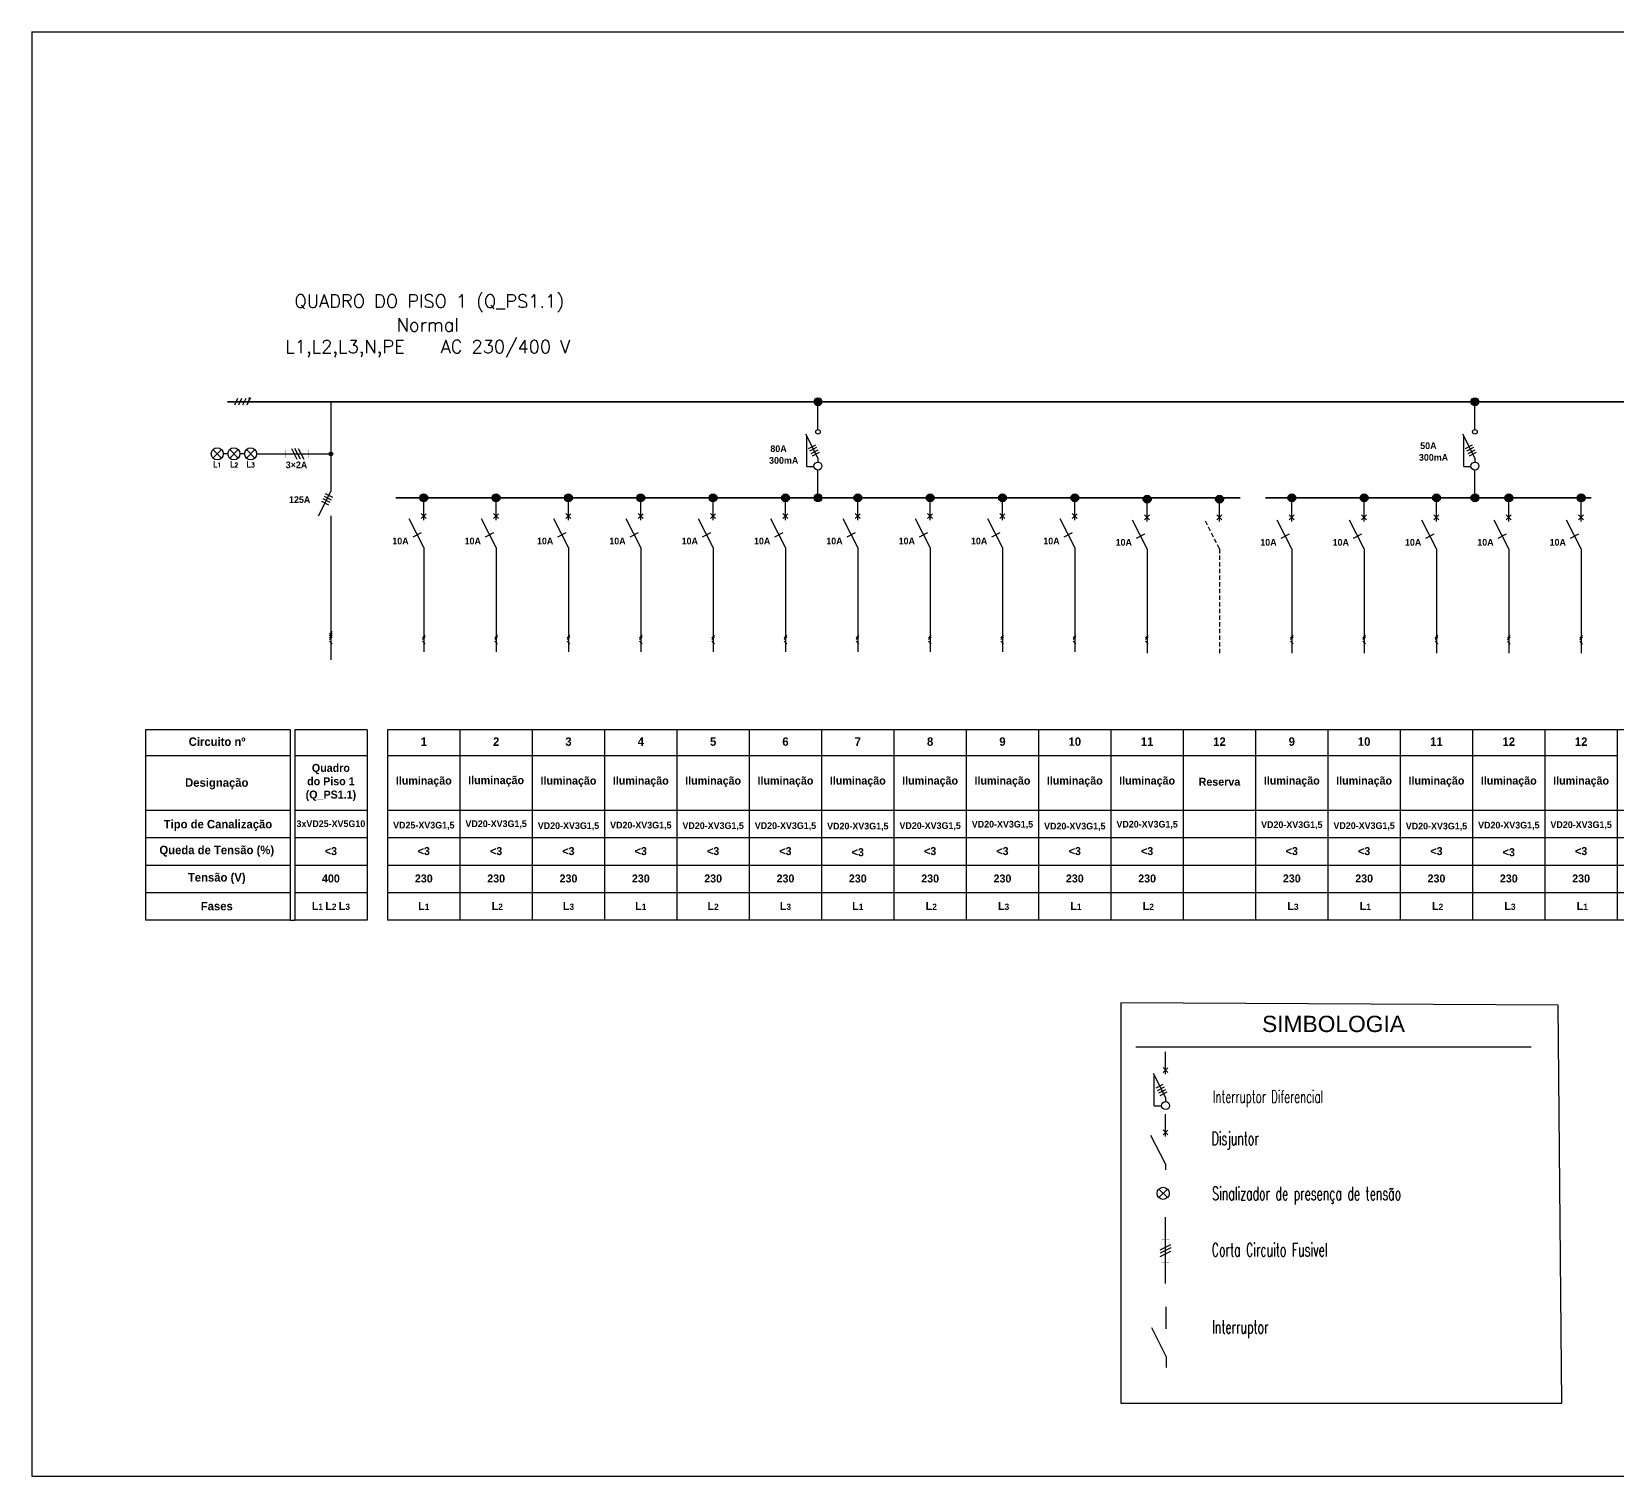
# Model space of a CAD drawing. Extents: x -8 to 729, y -363 to 534.
# Drawn here: x 381.6 to 453, y -208.3 to -143.2 of the extents above; entities that cross this region are included whole.
import ezdxf
from ezdxf.enums import TextEntityAlignment as Align

# ---------------------------------------------------------------- set-up
doc = ezdxf.new("R2010")
doc.units = 0
doc.header["$LTSCALE"] = 0.8
doc.header["$MEASUREMENT"] = 0
doc.linetypes.add('DASHED2', pattern=[0.375, 0.25, -0.125])
for name, color, linetype in [('0_ligações', 10, 'CONTINUOUS'), ('7', 7, 'CONTINUOUS'), ('Desenho base', 7, 'CONTINUOUS'), ('LEGENDA', 1, 'CONTINUOUS'), ('Quadros Eléctricos', 41, 'CONTINUOUS')]:
    doc.layers.add(name, color=color, linetype=linetype)
doc.styles.add('ARIAL', font='arial.ttf')
doc.styles.add('Century Gothic', font='GOTHICB.TTF')
doc.styles.add('PEN', font='ROMANS.SHX', dxfattribs={"width": 0.7, "height": 1})
doc.styles.get("Standard").update_dxf_attribs({"font": 'ROMANS'})

msp = doc.modelspace()

# ---------------------------------------------------------------- hatches: boundary and pattern name
at = {"layer": 'Quadros Eléctricos', "ltscale": 10}
msp.add_hatch(color=7, dxfattribs=at).paths.add_polyline_path([(391.382, -159.703, 1), (391.447, -159.703, 1)])
at = {"layer": 'Quadros Eléctricos'}
for points in [[(417.023, -159.673, 1), (417.023, -160.03, 1)], [(446.632, -159.673, 1), (446.632, -160.03, 1)], [(394.99, -162.201, -1), (395.15, -162.201, -1)], [(399.257, -164.004, 1), (399.257, -164.361, 1)], [(402.517, -164.004, 1), (402.517, -164.361, 1)], [(405.777, -164.004, 1), (405.777, -164.361, 1)], [(409.037, -164.004, 1), (409.037, -164.361, 1)], [(412.297, -164.004, 1), (412.297, -164.361, 1)], [(415.558, -164.004, 1), (415.558, -164.361, 1)], [(417.023, -164.004, 1), (417.023, -164.361, 1)], [(418.818, -164.004, 1), (418.818, -164.361, 1)], [(422.078, -164.004, 1), (422.078, -164.361, 1)], [(425.338, -164.004, 1), (425.338, -164.361, 1)], [(428.598, -164.004, 1), (428.598, -164.361, 1)], [(431.858, -164.064, 1), (431.858, -164.42, 1)], [(435.118, -164.064, 1), (435.118, -164.42, 1)], [(438.378, -164.004, 1), (438.378, -164.361, 1)], [(441.638, -164.004, 1), (441.638, -164.361, 1)], [(444.898, -164.004, 1), (444.898, -164.361, 1)], [(446.631, -164.004, 1), (446.631, -164.361, 1)], [(448.158, -164.007, 1), (448.158, -164.363, 1)], [(451.418, -164.007, 1), (451.418, -164.363, 1)]]:
    msp.add_hatch(color=7, dxfattribs=at).paths.add_polyline_path(points)

# ---------------------------------------------------------------- linework, layer by layer
at = {"layer": '7'}
msp.add_line((381.586, -208.285), (520.426, -208.285), dxfattribs=at)
at = {"layer": 'Desenho base'}
for p, q in [((381.586, -143.17), (381.586, -208.285)), ((381.586, -143.17), (520.426, -143.17)), ((395.129, -170.213), (395.011, -170.331)), ((395.129, -170.29), (395.011, -170.408)), ((395.129, -170.367), (395.011, -170.485)), ((395.129, -170.444), (395.011, -170.562)), ((395.129, -170.757), (395.011, -170.639)), ((399.317, -170.367), (399.198, -170.485)), ((399.317, -170.444), (399.198, -170.562)), ((399.317, -170.757), (399.198, -170.639)), ((402.577, -170.367), (402.458, -170.485)), ((402.577, -170.444), (402.458, -170.562)), ((402.577, -170.757), (402.458, -170.639)), ((405.837, -170.367), (405.718, -170.485)), ((405.837, -170.444), (405.718, -170.562)), ((405.837, -170.757), (405.718, -170.639)), ((409.097, -170.367), (408.978, -170.485)), ((409.097, -170.444), (408.978, -170.562)), ((409.097, -170.757), (408.978, -170.639)), ((412.356, -170.367), (412.238, -170.485)), ((412.356, -170.444), (412.238, -170.562)), ((412.356, -170.757), (412.238, -170.639)), ((415.617, -170.367, 0), (415.498, -170.485, 0)), ((415.617, -170.444, 0), (415.498, -170.562, 0)), ((415.617, -170.757, 0), (415.498, -170.639, 0)), ((418.867, -170.367, 0), (418.748, -170.485, 0)), ((418.867, -170.444, 0), (418.748, -170.562, 0)), ((418.867, -170.757, 0), (418.748, -170.639, 0)), ((422.127, -170.367, 0), (422.008, -170.485, 0)), ((422.127, -170.444, 0), (422.008, -170.562, 0)), ((422.127, -170.757, 0), (422.008, -170.639, 0)), ((425.387, -170.367, 0), (425.268, -170.485, 0)), ((425.387, -170.444, 0), (425.268, -170.562, 0)), ((425.387, -170.757, 0), (425.268, -170.639, 0)), ((428.647, -170.367, 0), (428.528, -170.485, 0)), ((428.647, -170.444, 0), (428.528, -170.562, 0)), ((428.647, -170.757, 0), (428.528, -170.639, 0)), ((431.907, -170.367, 0), (431.788, -170.485, 0)), ((431.907, -170.444, 0), (431.788, -170.562, 0)), ((431.907, -170.757, 0), (431.788, -170.639, 0)), ((438.437, -170.377, 0), (438.318, -170.495, 0)), ((438.437, -170.454, 0), (438.318, -170.572, 0)), ((438.437, -170.767, 0), (438.318, -170.649, 0)), ((441.697, -170.377, 0), (441.578, -170.495, 0)), ((441.697, -170.454, 0), (441.578, -170.572, 0)), ((441.697, -170.767, 0), (441.578, -170.649, 0)), ((444.957, -170.377, 0), (444.838, -170.495, 0)), ((444.957, -170.454, 0), (444.838, -170.572, 0)), ((444.957, -170.767, 0), (444.838, -170.649, 0)), ((448.217, -170.387, 0), (448.098, -170.505, 0)), ((448.217, -170.464, 0), (448.098, -170.582, 0)), ((448.217, -170.777, 0), (448.098, -170.659, 0)), ((451.477, -170.387, 0), (451.358, -170.505, 0)), ((451.477, -170.464, 0), (451.358, -170.582, 0)), ((451.477, -170.777, 0), (451.358, -170.659, 0)), ((450.379, -187.048), (430.669, -186.947)), ((431.346, -188.933, 0.001), (449.17, -188.933, 0.001))]:
    msp.add_line(p, q, dxfattribs=at)
at = {"layer": 'Quadros Eléctricos', "color": 7, "ltscale": 10}
for p, q in [((390.86, -159.703), (390.722, -159.998)), ((391.045, -159.703), (390.908, -159.998)), ((391.23, -159.703), (391.093, -159.998)), ((391.415, -159.703), (391.278, -159.998))]:
    msp.add_line(p, q, dxfattribs=at)
at = {"layer": 'Quadros Eléctricos'}
for p, q in [((395.07, -159.851), (395.07, -163.894)), ((417.023, -161.105), (417.023, -159.851)), ((446.632, -161.105, 0), (446.632, -159.851, 0)), ((416.465, -161.292), (417.023, -162.388)), ((446.073, -161.292, 0), (446.631, -162.388, 0)), ((390.428, -162.199), (390.217, -162.199)), ((391.181, -162.199), (390.97, -162.199)), ((391.722, -162.2), (393.036, -162.199)), ((393.049, -162.199), (395.07, -162.201)), ((417.023, -162.388), (417.023, -162.568)), ((417.023, -163.615), (417.023, -162.929)), ((417.023, -164.182), (417.023, -162.929)), ((446.631, -162.388, 0), (446.631, -162.568, 0)), ((446.631, -163.615, 0), (446.631, -162.929, 0)), ((446.631, -164.182, 0), (446.631, -162.929, 0)), ((395.07, -163.351), (395.07, -163.894)), ((394.513, -164.988), (395.07, -163.894)), ((399.257, -165.182, 0), (399.257, -164.182, 0)), ((409.037, -164.182), (399.257, -164.182, 0)), ((402.517, -165.182), (402.517, -164.182)), ((405.777, -165.182), (405.777, -164.182)), ((409.037, -165.182), (409.037, -164.182)), ((412.297, -165.182), (412.297, -164.182)), ((415.558, -165.182, 0), (415.558, -164.182, 0)), ((418.818, -165.182, 0), (418.818, -164.182, 0)), ((422.078, -165.182, 0), (422.078, -164.182, 0)), ((425.338, -165.182, 0), (425.338, -164.182, 0)), ((428.598, -165.182, 0), (428.598, -164.182, 0)), ((431.858, -165.241, 0), (431.858, -164.242, 0)), ((435.118, -165.241, 0), (435.118, -164.242, 0)), ((438.378, -165.241, 0), (438.378, -164.242, 0)), ((441.638, -165.241, 0), (441.638, -164.242, 0)), ((444.898, -165.241, 0), (444.898, -164.242, 0)), ((448.158, -165.241, 0), (448.158, -164.242, 0)), ((451.418, -165.241, 0), (451.418, -164.242, 0)), ((395.07, -164.988), (395.07, -171.481)), ((409.037, -165.182), (409.037, -164.917)), ((412.297, -165.182), (412.297, -164.917)), ((425.338, -165.182, 0), (425.338, -164.917, 0)), ((428.598, -165.182, 0), (428.598, -164.917, 0)), ((441.638, -165.241, 0), (441.638, -164.976, 0)), ((444.898, -165.241, 0), (444.898, -164.976, 0)), ((399.257, -166.424, 0), (398.6, -165.133, 0)), ((402.517, -166.424), (401.86, -165.133)), ((405.777, -166.424), (405.12, -165.133)), ((409.037, -166.424), (408.38, -165.133)), ((412.297, -166.424), (411.64, -165.133)), ((415.558, -166.424, 0), (414.9, -165.133, 0)), ((418.818, -166.424, 0), (418.16, -165.133, 0)), ((422.078, -166.424, 0), (421.42, -165.133, 0)), ((425.338, -166.424, 0), (424.68, -165.133, 0)), ((428.598, -166.424, 0), (427.94, -165.133, 0)), ((431.858, -166.483, 0), (431.2, -165.193, 0)), ((438.378, -166.483, 0), (437.72, -165.193, 0)), ((441.638, -166.483, 0), (440.98, -165.193, 0)), ((444.898, -166.483, 0), (444.24, -165.193, 0)), ((448.158, -166.483, 0), (447.5, -165.193, 0)), ((451.418, -166.483, 0), (450.76, -165.193, 0)), ((399.257, -166.424, 0), (399.257, -171.118, 0)), ((402.517, -166.424), (402.517, -171.118)), ((405.777, -166.424), (405.777, -171.118)), ((409.037, -166.424), (409.037, -171.118)), ((412.297, -166.424), (412.297, -171.118)), ((415.558, -166.424, 0), (415.558, -171.118, 0)), ((418.818, -166.424, 0), (418.818, -171.118, 0)), ((422.078, -166.424, 0), (422.078, -171.118, 0)), ((425.338, -166.424, 0), (425.338, -171.118, 0)), ((428.598, -166.424, 0), (428.598, -171.118, 0)), ((431.858, -166.483, 0), (431.858, -171.177, 0)), ((438.378, -166.483, 0), (438.378, -171.177, 0)), ((441.638, -166.483, 0), (441.638, -171.177, 0)), ((444.898, -166.483, 0), (444.898, -171.177, 0)), ((448.158, -166.483, 0), (448.158, -171.177, 0)), ((451.418, -166.483, 0), (451.418, -171.177, 0)), ((393.24, -174.635), (386.72, -174.635)), ((386.72, -174.635), (386.72, -183.216)), ((393.24, -174.635), (393.24, -183.216)), ((396.7, -174.635, 0), (393.44, -174.635)), ((393.44, -174.635), (393.44, -183.216)), ((396.7, -174.635, 0), (396.7, -183.216)), ((400.888, -174.635), (397.628, -174.635)), ((397.628, -174.635), (397.628, -183.216, 0)), ((400.888, -174.635), (400.888, -183.216)), ((404.148, -174.635), (400.888, -174.635)), ((400.888, -174.635), (400.888, -183.216)), ((400.888, -174.635), (400.888, -183.216)), ((400.888, -174.635), (400.888, -183.216)), ((404.148, -174.635), (404.148, -183.216)), ((407.408, -174.635), (404.148, -174.635)), ((404.148, -174.635), (404.148, -183.216)), ((404.148, -174.635), (404.148, -183.216)), ((404.148, -174.635, 0), (404.148, -183.216)), ((407.408, -174.635), (407.408, -183.216)), ((410.668, -174.635), (407.408, -174.635)), ((407.408, -174.635), (407.408, -183.216)), ((407.408, -174.635, 0), (407.408, -183.216)), ((407.408, -174.635, 0), (407.408, -183.216)), ((410.668, -174.635, 0), (410.668, -183.216)), ((413.928, -174.635, 0), (410.668, -174.635, 0)), ((410.668, -174.635, 0), (410.668, -183.216, 0)), ((410.668, -174.635, 0), (410.668, -183.216, 0)), ((410.668, -174.635, 0), (410.668, -183.216, 0)), ((413.928, -174.635, 0), (413.928, -183.216, 0)), ((417.188, -174.635, 0), (413.928, -174.635, 0)), ((413.928, -174.635, 0), (413.928, -183.216, 0)), ((413.928, -174.635, 0), (413.928, -183.216, 0)), ((413.928, -174.635, 0), (413.928, -183.216, 0)), ((417.188, -174.635, 0), (417.188, -183.216, 0)), ((420.448, -174.635, 0), (417.188, -174.635, 0)), ((417.188, -174.635, 0), (417.188, -183.216, 0)), ((420.448, -174.635, 0), (420.448, -183.216, 0)), ((423.708, -174.635, 0), (420.448, -174.635, 0)), ((420.448, -174.635, 0), (420.448, -183.216, 0)), ((420.448, -174.635, 0), (420.448, -183.216, 0)), ((420.448, -174.635, 0), (420.448, -183.216, 0)), ((423.708, -174.635, 0), (423.708, -183.216, 0)), ((426.968, -174.635, 0), (423.708, -174.635, 0)), ((423.708, -174.635, 0), (423.708, -183.216, 0)), ((426.968, -174.635, 0), (426.968, -183.216, 0)), ((430.228, -174.635, 0), (426.968, -174.635, 0)), ((426.968, -174.635, 0), (426.968, -183.216, 0)), ((430.228, -174.635, 0), (430.228, -183.216, 0)), ((433.488, -174.635, 0), (430.228, -174.635, 0)), ((430.228, -174.635, 0), (430.228, -183.216, 0)), ((430.228, -174.635, 0), (430.228, -183.216, 0)), ((433.488, -174.635, 0), (433.488, -183.216, 0)), ((436.748, -174.635, 0), (433.488, -174.635, 0)), ((433.488, -174.635, 0), (433.488, -183.216, 0)), ((433.488, -174.635, 0), (433.488, -183.216, 0)), ((433.488, -174.635, 0), (433.488, -183.216, 0)), ((436.748, -174.635, 0), (436.748, -183.216, 0)), ((440.008, -174.635, 0), (436.748, -174.635, 0)), ((436.748, -174.635, 0), (436.748, -183.216, 0)), ((436.748, -174.635, 0), (436.748, -183.216, 0)), ((440.008, -174.635, 0), (440.008, -183.216, 0)), ((443.268, -174.635, 0), (440.008, -174.635, 0)), ((440.008, -174.635, 0), (440.008, -183.216, 0)), ((440.008, -174.635, 0), (440.008, -183.216, 0)), ((440.008, -174.635, 0), (440.008, -183.216, 0)), ((443.268, -174.635, 0), (443.268, -183.216, 0)), ((446.528, -174.635, 0), (443.268, -174.635, 0)), ((443.268, -174.635, 0), (443.268, -183.216, 0)), ((443.268, -174.635, 0), (443.268, -183.216, 0)), ((446.528, -174.635, 0), (446.528, -183.216, 0)), ((449.788, -174.635, 0), (446.528, -174.635, 0)), ((446.528, -174.635, 0), (446.528, -183.216, 0)), ((446.528, -174.635, 0), (446.528, -183.216, 0)), ((449.788, -174.635, 0), (449.788, -183.216, 0)), ((453.048, -174.635, 0), (449.788, -174.635, 0)), ((449.788, -174.635, 0), (449.788, -183.216, 0)), ((449.788, -174.635, 0), (449.788, -183.216, 0)), ((453.048, -174.635, 0), (453.048, -183.216, 0)), ((456.308, -174.635, 0), (453.048, -174.635, 0)), ((453.048, -174.635, 0), (453.048, -183.216, 0)), ((453.048, -174.635, 0), (453.048, -183.216, 0)), ((393.24, -175.812), (386.72, -175.812)), ((396.7, -175.812), (393.44, -175.812)), ((400.888, -175.812), (397.628, -175.812)), ((404.148, -175.812), (400.888, -175.812)), ((407.408, -175.812), (404.148, -175.812)), ((410.668, -175.812), (407.408, -175.812)), ((413.928, -175.812, 0), (410.668, -175.812, 0)), ((417.188, -175.812, 0), (413.928, -175.812, 0)), ((420.448, -175.812, 0), (417.188, -175.812, 0)), ((423.708, -175.812, 0), (420.448, -175.812, 0)), ((426.968, -175.812, 0), (423.708, -175.812, 0)), ((430.228, -175.812, 0), (426.968, -175.812, 0)), ((433.488, -175.812, 0), (430.228, -175.812, 0)), ((436.748, -175.812, 0), (433.488, -175.812, 0)), ((440.008, -175.812, 0), (436.748, -175.812, 0)), ((443.268, -175.812, 0), (440.008, -175.812, 0)), ((446.528, -175.812, 0), (443.268, -175.812, 0)), ((449.788, -175.812, 0), (446.528, -175.812, 0)), ((453.048, -175.812, 0), (449.788, -175.812, 0)), ((393.24, -178.28), (386.72, -178.28)), ((396.7, -178.28), (393.44, -178.28)), ((400.888, -178.28), (397.628, -178.28)), ((404.148, -178.28), (400.888, -178.28)), ((407.408, -178.28), (404.148, -178.28)), ((410.668, -178.28), (407.408, -178.28)), ((413.928, -178.28, 0), (410.668, -178.28, 0)), ((417.188, -178.28, 0), (413.928, -178.28, 0)), ((420.448, -178.28, 0), (417.188, -178.28, 0)), ((423.708, -178.28, 0), (420.448, -178.28, 0)), ((426.968, -178.28, 0), (423.708, -178.28, 0)), ((430.228, -178.28, 0), (426.968, -178.28, 0)), ((433.488, -178.28, 0), (430.228, -178.28, 0)), ((436.748, -178.28, 0), (433.488, -178.28, 0)), ((440.008, -178.28, 0), (436.748, -178.28, 0)), ((443.268, -178.28, 0), (440.008, -178.28, 0)), ((446.528, -178.28, 0), (443.268, -178.28, 0)), ((449.788, -178.28, 0), (446.528, -178.28, 0)), ((453.048, -178.28, 0), (449.788, -178.28, 0)), ((456.308, -178.28, 0), (453.048, -178.28, 0)), ((393.24, -179.514), (386.72, -179.514)), ((396.7, -179.514), (393.44, -179.514)), ((400.888, -179.514), (397.628, -179.514)), ((404.148, -179.514), (400.888, -179.514)), ((407.408, -179.514), (404.148, -179.514)), ((410.668, -179.514), (407.408, -179.514)), ((413.928, -179.514, 0), (410.668, -179.514, 0)), ((417.188, -179.514, 0), (413.928, -179.514, 0)), ((420.448, -179.514, 0), (417.188, -179.514, 0)), ((423.708, -179.514, 0), (420.448, -179.514, 0)), ((426.968, -179.514, 0), (423.708, -179.514, 0)), ((430.228, -179.514, 0), (426.968, -179.514, 0)), ((433.488, -179.514, 0), (430.228, -179.514, 0)), ((436.748, -179.514, 0), (433.488, -179.514, 0)), ((440.008, -179.514, 0), (436.748, -179.514, 0)), ((443.268, -179.514, 0), (440.008, -179.514, 0)), ((446.528, -179.514, 0), (443.268, -179.514, 0)), ((449.788, -179.514, 0), (446.528, -179.514, 0)), ((453.048, -179.514, 0), (449.788, -179.514, 0)), ((456.308, -179.514, 0), (453.048, -179.514, 0)), ((393.24, -180.748), (386.72, -180.748)), ((396.7, -180.748), (393.44, -180.748)), ((400.888, -180.748), (397.628, -180.748)), ((404.148, -180.748), (400.888, -180.748)), ((407.408, -180.748), (404.148, -180.748)), ((410.668, -180.748), (407.408, -180.748)), ((413.928, -180.748, 0), (410.668, -180.748, 0)), ((417.188, -180.748, 0), (413.928, -180.748, 0)), ((420.448, -180.748, 0), (417.188, -180.748, 0)), ((423.708, -180.748, 0), (420.448, -180.748, 0)), ((426.968, -180.748, 0), (423.708, -180.748, 0)), ((430.228, -180.748, 0), (426.968, -180.748, 0)), ((433.488, -180.748, 0), (430.228, -180.748, 0)), ((436.748, -180.748, 0), (433.488, -180.748, 0)), ((440.008, -180.748, 0), (436.748, -180.748, 0)), ((443.268, -180.748, 0), (440.008, -180.748, 0)), ((446.528, -180.748, 0), (443.268, -180.748, 0)), ((449.788, -180.748, 0), (446.528, -180.748, 0)), ((453.048, -180.748, 0), (449.788, -180.748, 0)), ((456.308, -180.748, 0), (453.048, -180.748, 0)), ((393.24, -181.982), (386.72, -181.982)), ((396.7, -181.982), (393.44, -181.982)), ((400.888, -181.982, 0), (397.628, -181.982, 0)), ((404.148, -181.982), (400.888, -181.982)), ((407.408, -181.982), (404.148, -181.982)), ((410.668, -181.982), (407.408, -181.982)), ((413.928, -181.982, 0), (410.668, -181.982, 0)), ((417.188, -181.982, 0), (413.928, -181.982, 0)), ((420.448, -181.982, 0), (417.188, -181.982, 0)), ((423.708, -181.982, 0), (420.448, -181.982, 0)), ((426.968, -181.982, 0), (423.708, -181.982, 0)), ((430.228, -181.982, 0), (426.968, -181.982, 0)), ((433.488, -181.982, 0), (430.228, -181.982, 0)), ((436.748, -181.982, 0), (433.488, -181.982, 0)), ((440.008, -181.982, 0), (436.748, -181.982, 0)), ((443.268, -181.982, 0), (440.008, -181.982, 0)), ((446.528, -181.982, 0), (443.268, -181.982, 0)), ((449.788, -181.982, 0), (446.528, -181.982, 0)), ((453.048, -181.982, 0), (449.788, -181.982, 0)), ((456.308, -181.982, 0), (453.048, -181.982, 0)), ((393.24, -183.216), (386.72, -183.216)), ((393.24, -183.216), (393.44, -183.216)), ((396.7, -183.216), (393.44, -183.216)), ((400.888, -183.216, 0), (397.628, -183.216, 0)), ((404.148, -183.216), (400.888, -183.216)), ((407.408, -183.216), (404.148, -183.216)), ((410.668, -183.216), (407.408, -183.216)), ((413.928, -183.216, 0), (410.668, -183.216, 0)), ((417.188, -183.216, 0), (413.928, -183.216, 0)), ((420.448, -183.216, 0), (417.188, -183.216, 0)), ((423.708, -183.216, 0), (420.448, -183.216, 0)), ((426.968, -183.216, 0), (423.708, -183.216, 0)), ((430.228, -183.216, 0), (426.968, -183.216, 0)), ((433.488, -183.216, 0), (430.228, -183.216, 0)), ((436.748, -183.216, 0), (433.488, -183.216, 0)), ((440.008, -183.216, 0), (436.748, -183.216, 0)), ((443.268, -183.216, 0), (440.008, -183.216, 0)), ((446.528, -183.216, 0), (443.268, -183.216, 0)), ((449.788, -183.216, 0), (446.528, -183.216, 0)), ((453.048, -183.216, 0), (449.788, -183.216, 0)), ((456.308, -183.216, 0), (453.048, -183.216, 0)), ((432.689, -190.155), (432.689, -189.156)), ((432.131, -190.121), (432.689, -191.216)), ((432.689, -191.216), (432.689, -191.397)), ((432.688, -192.966), (432.688, -191.967)), ((432.688, -194.208), (432.031, -192.918)), ((432.688, -194.208), (432.688, -194.478)), ((432.685, -199.595), (432.689, -196.605)), ((432.722, -201.645), (432.722, -200.646)), ((432.722, -202.887), (432.064, -201.597)), ((432.722, -202.887), (432.722, -203.377))]:
    msp.add_line(p, q, dxfattribs=at)
at = {"layer": 'Quadros Eléctricos', "color": 7}
for p, q in [((416.516, -162.764), (416.516, -161.407)), ((446.124, -162.764, 0), (446.124, -161.407, 0)), ((390.138, -162.007), (389.755, -162.39)), ((390.137, -162.39), (389.756, -162.006)), ((390.89, -162.391), (390.508, -162.007)), ((390.89, -162.007), (390.508, -162.39)), ((391.643, -162.391), (391.261, -162.008)), ((391.643, -162.008), (391.261, -162.391)), ((393.295, -161.959), (393.541, -162.444)), ((393.693, -162.442), (393.447, -161.958)), ((393.599, -161.957), (393.845, -162.441)), ((416.597, -161.951), (416.919, -161.787)), ((416.655, -162.064), (416.977, -161.901)), ((416.713, -162.178), (417.035, -162.014)), ((416.771, -162.292), (417.093, -162.128)), ((446.206, -161.951, 0), (446.528, -161.787, 0)), ((446.264, -162.064, 0), (446.585, -161.901, 0)), ((446.322, -162.178, 0), (446.643, -162.014, 0)), ((446.38, -162.292, 0), (446.701, -162.128, 0)), ((416.516, -162.764), (416.843, -162.764)), ((446.124, -162.764, 0), (446.451, -162.764, 0)), ((394.646, -164.33), (394.967, -164.494)), ((394.703, -164.216), (395.025, -164.38)), ((394.761, -164.102), (395.083, -164.266)), ((394.819, -163.988), (395.141, -164.152)), ((399.144, -164.891, 0), (399.366, -165.114, 0)), ((399.366, -164.895, 0), (399.146, -165.116, 0)), ((402.404, -164.891), (402.626, -165.114)), ((402.626, -164.895), (402.406, -165.116)), ((405.664, -164.891), (405.886, -165.114)), ((405.886, -164.895), (405.666, -165.116)), ((408.924, -164.891), (409.146, -165.114)), ((409.146, -164.895), (408.926, -165.116)), ((412.184, -164.891), (412.406, -165.114)), ((412.406, -164.895), (412.186, -165.116)), ((415.445, -164.891, 0), (415.667, -165.114, 0)), ((415.667, -164.895, 0), (415.446, -165.116, 0)), ((418.705, -164.891, 0), (418.927, -165.114, 0)), ((418.927, -164.895, 0), (418.706, -165.116, 0)), ((421.965, -164.891, 0), (422.187, -165.114, 0)), ((422.187, -164.895, 0), (421.966, -165.116, 0)), ((425.225, -164.891, 0), (425.447, -165.114, 0)), ((425.447, -164.895, 0), (425.226, -165.116, 0)), ((428.485, -164.891, 0), (428.707, -165.114, 0)), ((428.707, -164.895, 0), (428.486, -165.116, 0)), ((431.745, -164.951, 0), (431.967, -165.173, 0)), ((431.967, -164.954, 0), (431.746, -165.175, 0)), ((435.005, -164.951, 0), (435.227, -165.173, 0)), ((435.227, -164.954, 0), (435.006, -165.175, 0)), ((438.265, -164.951, 0), (438.487, -165.173, 0)), ((438.487, -164.954, 0), (438.266, -165.175, 0)), ((441.525, -164.951, 0), (441.747, -165.173, 0)), ((441.747, -164.954, 0), (441.526, -165.175, 0)), ((444.785, -164.951, 0), (445.007, -165.173, 0)), ((445.007, -164.954, 0), (444.786, -165.175, 0)), ((448.045, -164.951, 0), (448.267, -165.173, 0)), ((448.267, -164.954, 0), (448.046, -165.175, 0)), ((451.305, -164.951, 0), (451.527, -165.173, 0)), ((451.527, -164.954, 0), (451.306, -165.175, 0)), ((398.773, -165.941, 0), (399.151, -165.748, 0)), ((402.033, -165.941), (402.411, -165.748)), ((405.293, -165.941), (405.671, -165.748)), ((408.553, -165.941), (408.931, -165.748)), ((411.813, -165.941), (412.191, -165.748)), ((415.074, -165.941, 0), (415.452, -165.748, 0)), ((418.334, -165.941, 0), (418.712, -165.748, 0)), ((421.594, -165.941, 0), (421.972, -165.748, 0)), ((424.854, -165.941, 0), (425.232, -165.748, 0)), ((428.114, -165.941, 0), (428.492, -165.748, 0)), ((431.374, -166, 0), (431.752, -165.807, 0)), ((437.894, -166, 0), (438.272, -165.807, 0)), ((441.154, -166, 0), (441.532, -165.807, 0)), ((444.414, -166, 0), (444.792, -165.807, 0)), ((447.674, -166, 0), (448.052, -165.807, 0)), ((450.934, -166, 0), (451.312, -165.807, 0)), ((432.576, -189.865), (432.798, -190.088)), ((432.798, -189.868), (432.578, -190.089)), ((432.182, -191.593), (432.182, -190.236)), ((432.264, -190.779), (432.585, -190.615)), ((432.322, -190.893), (432.643, -190.729)), ((432.38, -191.007), (432.701, -190.843)), ((432.438, -191.121), (432.759, -190.957)), ((432.182, -191.593), (432.509, -191.593)), ((432.575, -192.676), (432.798, -192.898)), ((432.798, -192.679), (432.577, -192.9)), ((432.773, -195.339), (432.39, -195.722)), ((432.773, -195.722), (432.391, -195.339)), ((432.445, -198.076), (432.929, -197.83)), ((432.93, -197.982), (432.446, -198.228)), ((432.447, -198.38), (432.931, -198.134))]:
    msp.add_line(p, q, dxfattribs=at)
at = {"layer": 'Quadros Eléctricos', "linetype": 'DASHED2'}
for q in [(434.46, -165.193, 0), (435.118, -171.177, 0)]:
    msp.add_line((435.118, -166.483, 0), q, dxfattribs=at)
at = {"layer": 'Quadros Eléctricos', "color": 0}
for p, q in [((430.669, -186.947), (430.669, -204.987)), ((450.549, -204.987), (450.379, -187.048)), ((430.669, -204.987), (450.549, -204.987))]:
    msp.add_line(p, q, dxfattribs=at)
at = {"layer": 'Quadros Eléctricos', "color": 7, "const_width": 0.0801, "elevation": 0}
for points in [[(496.899, -159.851), (390.401, -159.851)], [(436.056, -164.182), (397.989, -164.182)], [(451.876, -164.182), (437.183, -164.182)]]:
    msp.add_lwpolyline(points, dxfattribs=at)
at = {"layer": 'Quadros Eléctricos', "color": 7, "ltscale": 10}
msp.add_circle((391.415, -159.703), 0.0325, dxfattribs=at)
at = {"layer": 'Quadros Eléctricos', "color": 7}
for centre, radius in [((417.023, -159.851), 0.178), ((446.632, -159.851, 0), 0.178), ((417.023, -161.207), 0.102), ((446.631, -161.207, 0), 0.102), ((395.07, -162.201), 0.0802), ((417.023, -162.749), 0.18), ((446.631, -162.749, 0), 0.18), ((399.257, -164.182, 0), 0.178), ((402.517, -164.182), 0.178), ((405.777, -164.182), 0.178), ((409.037, -164.182), 0.178), ((412.297, -164.182), 0.178), ((415.558, -164.182, 0), 0.178), ((417.023, -164.182), 0.178), ((418.818, -164.182, 0), 0.178), ((422.078, -164.182, 0), 0.178), ((425.338, -164.182, 0), 0.178), ((428.598, -164.182, 0), 0.178), ((431.858, -164.242, 0), 0.178), ((435.118, -164.242, 0), 0.178), ((438.378, -164.182, 0), 0.178), ((441.638, -164.182, 0), 0.178), ((444.898, -164.182, 0), 0.178), ((446.631, -164.182, 0), 0.178), ((448.158, -164.185, 0), 0.178), ((451.418, -164.185, 0), 0.178), ((432.689, -191.577), 0.18)]:
    msp.add_circle(centre, radius, dxfattribs=at)
at = {"layer": 'Quadros Eléctricos'}
for centre in [(389.947, -162.198), (390.699, -162.199), (391.452, -162.199), (432.582, -195.531)]:
    msp.add_circle(centre, 0.271, dxfattribs=at)
at = {"layer": 'Quadros Eléctricos', "lineweight": 20}
for points in [[(393.035, -162.375), (393.049, -162.362), (393.036, -162.022), (393.049, -162.036)], [(393.042, -162.022), (393.042, -162.036), (394.068, -162.023), (394.055, -162.036)], [(394.068, -162.023), (394.055, -162.036), (394.068, -162.376), (394.054, -162.363)], [(394.069, -162.382), (394.055, -162.369), (393.036, -162.382), (393.05, -162.368)], [(432.51, -198.632), (432.523, -198.632), (432.511, -197.606), (432.524, -197.62)], [(432.511, -197.606), (432.524, -197.62), (432.864, -197.607), (432.85, -197.62)], [(432.87, -197.606, 0), (432.856, -197.62, 0), (432.869, -198.639, 0), (432.856, -198.625, 0)], [(432.863, -198.639), (432.85, -198.626), (432.51, -198.639), (432.523, -198.625)]]:
    msp.add_trace(points, dxfattribs=at)

# ---------------------------------------------------------------- texts
at = {"layer": '0_ligações', "color": 0, "style": 'PEN', "width": 0.6}
for s, p in [('Disjuntor', (434.762, -193.358)), ('Sinalizador de presença de tensão', (434.79, -195.835)), ('Corta Circuito Fusivel', (434.773, -198.372)), ('Interruptor', (434.785, -201.853))]:
    msp.add_text(s, height=0.6, dxfattribs=at).set_placement(p)
at = {"layer": 'Desenho base', "style": 'PEN', "width": 0.6}
msp.add_text('Interruptor Diferencial', height=0.56403, dxfattribs=at).set_placement((434.822, -191.455, 0.001))
at = {"layer": 'Desenho base', "insert": (399.435, -156.972), "char_height": 0.58976, "width": 36.02981, "attachment_point": 5}
msp.add_mtext('\\A1;Normal\\PL1,L2,L3,N,PE    AC 230/400 V  ', dxfattribs=at)
at = {"layer": 'Desenho base', "char_height": 0.3603, "attachment_point": 5, "style": 'Century Gothic'}
for s, insert, width in [('\\pxt0;Quadro do Piso 1 (Q_PS1.1)', (395.07, -177.01, 0), 2.31905), ('\\pxt0;Iluminação ', (399.258, -176.981), 2.97487), ('\\pxt0;Iluminação ', (402.518, -176.962), 2.87315), ('\\pxt0;Iluminação ', (405.778, -176.981, 0), 2.87315), ('\\pxt0;Iluminação ', (409.038, -176.981, 0), 2.87315), ('\\pxt0;Iluminação ', (412.298, -176.981, 0), 2.87315), ('\\pxt0;Iluminação ', (415.558, -176.981, 0), 2.87315), ('\\pxt0;Iluminação ', (418.818, -176.981, 0), 2.87315), ('\\pxt0;Iluminação ', (422.078, -176.981, 0), 2.87315), ('\\pxt0;Iluminação ', (425.338, -176.981, 0), 2.87315), ('\\pxt0;Iluminação ', (428.598, -176.981, 0), 2.87315), ('\\pxt0;Iluminação ', (431.858, -176.981, 0), 2.87315), ('\\pxt0;Reserva', (435.118, -176.981, 0), 2.87315), ('\\pxt0;Iluminação ', (438.378, -176.981, 0), 2.87315), ('\\pxt0;Iluminação ', (441.638, -176.981, 0), 2.87315), ('\\pxt0;Iluminação ', (444.898, -176.981, 0), 2.64139), ('\\pxt0;Iluminação ', (448.158, -176.981, 0), 2.87315), ('\\pxt0;Iluminação ', (451.418, -176.981, 0), 2.87315)]:
    msp.add_mtext(s, dxfattribs=dict(at, insert=insert, width=width))
at = {"layer": 'LEGENDA', "color": 1, "style": 'ARIAL'}
msp.add_text('SIMBOLOGIA', height=0.7343, dxfattribs=at).set_placement((440.258, -187.894, 0.001), align=Align.MIDDLE_CENTER)
at = {"layer": 'Quadros Eléctricos', "color": 7, "style": 'Century Gothic'}
for s, p in [('80A', (414.876, -162.117, 0)), ('300mA', (444.107, -162.511, 0)), ('50A', (444.165, -161.983, 0)), ('300mA', (414.818, -162.645, 0)), ('125A', (393.182, -164.41, 0)), ('10A', (397.837, -166.278, 0)), ('10A', (401.097, -166.278)), ('10A', (404.357, -166.278)), ('10A', (407.617, -166.278)), ('10A', (410.877, -166.278)), ('10A', (414.137, -166.278, 0)), ('10A', (417.397, -166.278, 0)), ('10A', (420.657, -166.278, 0)), ('10A', (423.917, -166.278, 0)), ('10A', (427.177, -166.278, 0)), ('10A', (430.437, -166.337, 0)), ('10A', (436.957, -166.337, 0)), ('10A', (440.217, -166.337, 0)), ('10A', (443.477, -166.337, 0)), ('10A', (446.737, -166.337, 0)), ('10A', (449.997, -166.337, 0))]:
    msp.add_text(s, height=0.3005, dxfattribs=at).set_placement(p)
msp.add_text('3×2A', height=0.3005, rotation=359.95717, dxfattribs=at).set_placement((393.035, -162.845))
at = {"layer": 'Quadros Eléctricos', "color": 6, "insert": (399.505, -155.412), "char_height": 0.58976, "width": 36.02981, "attachment_point": 5}
msp.add_mtext('QUADRO DO PISO 1 (Q_PS1.1)   ', dxfattribs=at)
at = {"layer": 'Quadros Eléctricos', "color": 7, "char_height": 0.27192, "width": 1.90389, "attachment_point": 5, "rotation": 359.95687}
for s, insert in [('L{\\H0.73671x;1}', (389.943, -162.664)), ('L{\\H0.73671x;2}', (390.708, -162.668)), ('L{\\H0.73671x;3}', (391.457, -162.665))]:
    msp.add_mtext(s, dxfattribs=dict(at, insert=insert))
at = {"layer": 'Quadros Eléctricos', "color": 6, "attachment_point": 5, "style": 'Century Gothic'}
for s, insert, char_height, width in [('Circuito nº', (389.94, -175.175), 0.3802, 5.15295), ('Designação', (389.927, -177.074), 0.3803, 1.7348), ('Tipo de Canalização', (389.98, -178.946, 0), 0.38031, 6.52019), ('Queda de Tensão (%)', (389.927, -180.111), 0.38031, 6.52019), ('Tensão (V)', (389.927, -181.345), 0.3803, 3.84782), ('Fases', (389.927, -182.586), 0.3803, 1.7348)]:
    msp.add_mtext(s, dxfattribs=dict(at, insert=insert, char_height=char_height, width=width))
at = {"layer": 'Quadros Eléctricos', "color": 7, "attachment_point": 5, "style": 'Century Gothic'}
for s, insert, char_height, width in [('1', (399.258, -175.171), 0.38, 1.7348), ('2', (402.518, -175.171), 0.38, 1.7348), ('3', (405.778, -175.171), 0.38, 1.7348), ('4', (409.038, -175.171), 0.38, 1.7348), ('5', (412.298, -175.171, 0), 0.38, 1.7348), ('6', (415.558, -175.171, 0), 0.38, 1.7348), ('7', (418.818, -175.171, 0), 0.38, 1.7348), ('8', (422.078, -175.171, 0), 0.38, 1.7348), ('9', (425.338, -175.171, 0), 0.38, 1.7348), ('10', (428.598, -175.171, 0), 0.3803, 1.7348), ('11', (431.858, -175.171, 0), 0.3803, 1.7348), ('12', (435.118, -175.171, 0), 0.3803, 1.7348), ('9', (438.378, -175.171, 0), 0.38, 1.7348), ('10', (441.638, -175.171, 0), 0.3803, 1.7348), ('11', (444.898, -175.171, 0), 0.3803, 1.7348), ('12', (448.158, -175.171, 0), 0.3803, 1.7348), ('12', (451.418, -175.171, 0), 0.3803, 1.7348), ('3xVD25-XV5G10', (395.07, -178.873, 0), 0.3, 2.12943), ('VD25-XV3G1,5', (399.258, -178.969, 0), 0.3, 2.08201), ('VD20-XV3G1,5', (402.518, -178.904, 0), 0.3, 2.08201), ('VD20-XV3G1,5', (405.778, -178.991, 0), 0.3, 2.08201), ('VD20-XV3G1,5', (409.038, -178.968, 0), 0.3, 2.08201), ('VD20-XV3G1,5', (412.298, -178.99, 0), 0.3, 2.08201), ('VD20-XV3G1,5', (415.558, -178.99, 0), 0.3, 2.08201), ('VD20-XV3G1,5', (418.818, -179.011, 0), 0.3, 2.08201), ('VD20-XV3G1,5', (422.078, -178.99, 0), 0.3, 2.08201), ('VD20-XV3G1,5', (425.338, -178.925, 0), 0.3, 2.08201), ('VD20-XV3G1,5', (428.598, -179.012, 0), 0.3, 2.08201), ('VD20-XV3G1,5', (431.858, -178.925, 0), 0.3, 2.08201), ('VD20-XV3G1,5', (438.378, -178.946, 0), 0.3, 2.08201), ('VD20-XV3G1,5', (441.638, -178.989, 0), 0.3, 2.08201), ('VD20-XV3G1,5', (444.898, -179.011, 0), 0.3, 2.08201), ('VD20-XV3G1,5', (448.158, -178.968, 0), 0.3, 2.08201), ('VD20-XV3G1,5', (451.418, -178.947, 0), 0.3, 2.08201), ('<3', (395.07, -180.107, 0), 0.3606, 2.12943), ('<3', (399.258, -180.107, 0), 0.3606, 2.12943), ('<3', (402.518, -180.107, 0), 0.3606, 2.12943), ('<3', (405.778, -180.107, 0), 0.3606, 2.12943), ('<3', (409.038, -180.107, 0), 0.3606, 2.12943), ('<3', (412.298, -180.107, 0), 0.3606, 2.12943), ('<3', (415.558, -180.107, 0), 0.3606, 2.12943), ('<3', (418.818, -180.155, 0), 0.3606, 2.12943), ('<3', (422.078, -180.107, 0), 0.3606, 2.12943), ('<3', (425.338, -180.107, 0), 0.3606, 2.12943), ('<3', (428.598, -180.107, 0), 0.3606, 2.12943), ('<3', (431.858, -180.107, 0), 0.3606, 2.12943), ('<3', (438.378, -180.107, 0), 0.3606, 2.12943), ('<3', (441.638, -180.107, 0), 0.3606, 2.12943), ('<3', (444.898, -180.107, 0), 0.3606, 2.12943), ('<3', (448.158, -180.155, 0), 0.3606, 2.12943), ('<3', (451.418, -180.107, 0), 0.3606, 2.12943), ('400', (395.07, -181.341), 0.3606, 2.12943), ('230', (399.258, -181.341, 0), 0.3606, 2.12943), ('230', (402.518, -181.341, 0), 0.3606, 2.12943), ('230', (405.778, -181.341), 0.3606, 2.12943), ('230', (409.038, -181.341), 0.3606, 2.12943), ('230', (412.298, -181.341), 0.3606, 2.12943), ('230', (415.558, -181.341, 0), 0.3606, 2.12943), ('230', (418.818, -181.341, 0), 0.3606, 2.12943), ('230', (422.078, -181.341, 0), 0.3606, 2.12943), ('230', (425.338, -181.341, 0), 0.3606, 2.12943), ('230', (428.598, -181.341, 0), 0.3606, 2.12943), ('230', (431.858, -181.341, 0), 0.3606, 2.12943), ('230', (438.378, -181.341, 0), 0.3606, 2.12943), ('230', (441.638, -181.341, 0), 0.3606, 2.12943), ('230', (444.898, -181.341, 0), 0.3606, 2.12943), ('230', (448.158, -181.341, 0), 0.3606, 2.12943), ('230', (451.418, -181.341, 0), 0.3606, 2.12943), ('L{\\H0.77778x;1 }L{\\H0.77778x;2 }L{\\H0.77778x;3}', (395.07, -182.575), 0.36059, 2.12943), ('L{\\H0.77778x;1}', (399.258, -182.575), 0.36059, 2.12943), ('{\\H0.77778x; }L{\\H0.77778x;2}', (402.518, -182.575), 0.36059, 2.12943), ('L{\\H0.77778x;3}', (405.778, -182.575), 0.36059, 2.12943), ('L{\\H0.77778x;1 }', (409.038, -182.575, 0), 0.36059, 2.12943), ('L{\\H0.77778x;2}', (412.298, -182.575, 0), 0.36059, 2.12943), ('L{\\H0.77778x;3}', (415.558, -182.575, 0), 0.36059, 2.12943), ('L{\\H0.77778x;1 }', (418.818, -182.575, 0), 0.36059, 2.12943), ('{\\H0.77778x; }L{\\H0.77778x;2}', (422.078, -182.575, 0), 0.36059, 2.12943), ('{\\H0.77778x; }L{\\H0.77778x;3}', (425.338, -182.575, 0), 0.36059, 2.12943), ('{\\H0.77778x; }L{\\H0.77778x;1}', (428.598, -182.575, 0), 0.36059, 2.12943), ('{\\H0.77778x; }L{\\H0.77778x;2}', (431.858, -182.575, 0), 0.36059, 2.12943), ('{\\H0.77778x; }L{\\H0.77778x;3}', (438.378, -182.575, 0), 0.36059, 2.12943), ('{\\H0.77778x; }L{\\H0.77778x;1}', (441.638, -182.575, 0), 0.36059, 2.12943), ('{\\H0.77778x; }L{\\H0.77778x;2}', (444.898, -182.575, 0), 0.36059, 2.12943), ('{\\H0.77778x; }L{\\H0.77778x;3}', (448.158, -182.575, 0), 0.36059, 2.12943), ('{\\H0.77778x; }L{\\H0.77778x;1}', (451.418, -182.575, 0), 0.36059, 2.12943)]:
    msp.add_mtext(s, dxfattribs=dict(at, insert=insert, char_height=char_height, width=width))

doc.saveas('drawing.dxf')
